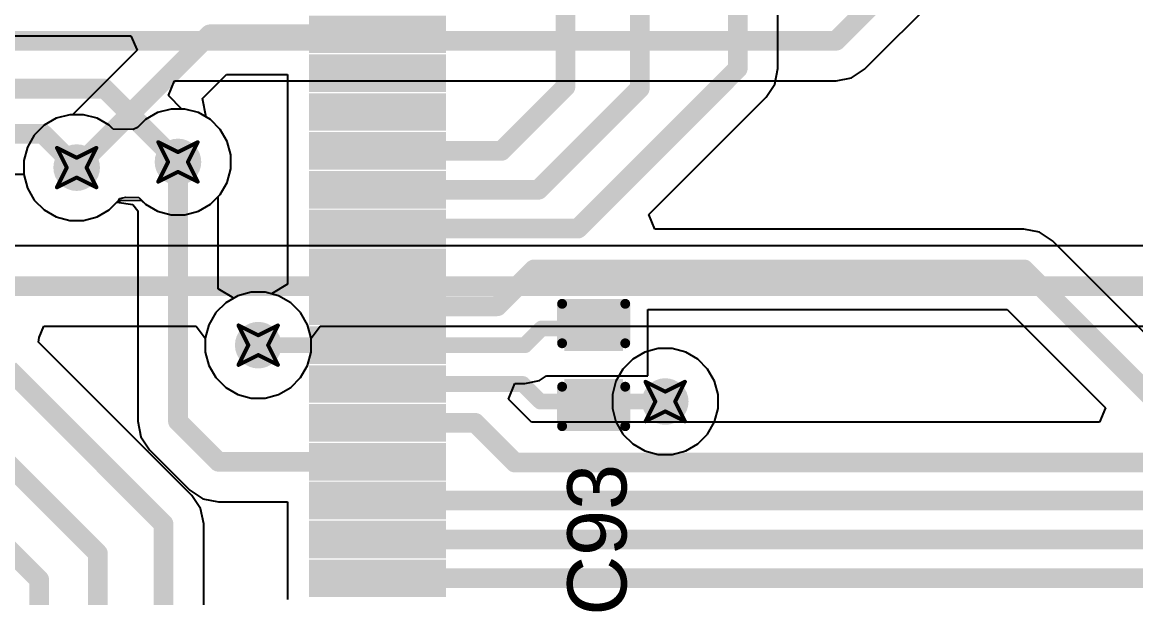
# Model space of a CAD drawing. Header units: inches. Extents: x -36 to 349, y -11 to 240.
# Drawn here: x 94.08 to 108.41, y 65.13 to 72.53 of the extents above; entities that cross this region are included whole.
import ezdxf

# ---------------------------------------------------------------- set-up
doc = ezdxf.new("R2010")
doc.units = ezdxf.units.IN
for name, color, linetype in [('Bottom Layer', 5, 'Continuous'), ('Drill Drawing', 1, 'Continuous'), ('Layer 1', 16, 'Continuous'), ('Layer 2', 76, 'Continuous'), ('Top Layer', 1, 'Continuous'), ('Top Overlay', 2, 'Continuous'), ('Top Paste', 8, 'Continuous'), ('Top Solder', 216, 'Continuous'), ('Via Holes', 16, 'Continuous')]:
    doc.layers.add(name, color=color, linetype=linetype)
doc.styles.add('Arial', font='', dxfattribs={"height": 0.2})
doc.styles.get('Arial').set_extended_font_data('Arial')

# ---------------------------------------------------------------- blocks, each defined once
blk = doc.blocks.new('LQFP_144_20_20__155')
at = {"layer": 'Top Layer'}
for points in [[(9.89998909, 0.89001092), (11.45998851, 0.89001092), (11.45998851, 0.61001148), (9.89998909, 0.61001148)], [(9.89998909, 0.38998652), (11.45998851, 0.38998652), (11.45998851, 0.10998708), (9.89998909, 0.10998708)], [(9.89998909, -0.10998708), (11.45998851, -0.10998708), (11.45998851, -0.38998652), (9.89998909, -0.38998652)], [(9.89998909, -0.61001148), (11.45998851, -0.61001148), (11.45998851, -0.89001092), (9.89998909, -0.89001092)], [(9.89998909, -1.10998508), (11.45998851, -1.10998508), (11.45998851, -1.38998452), (9.89998909, -1.38998452)], [(9.89998909, -1.61000948), (11.45998851, -1.61000948), (11.45998851, -1.89000892), (9.89998909, -1.89000892)], [(9.89998909, -2.10998308), (11.45998851, -2.10998308), (11.45998851, -2.38998252), (9.89998909, -2.38998252)], [(9.89998909, -2.61000748), (11.45998851, -2.61000748), (11.45998851, -2.89000692), (9.89998909, -2.89000692)], [(9.89998909, -3.10998108), (11.45998851, -3.10998108), (11.45998851, -3.389980519999999), (9.89998909, -3.389980519999999)], [(9.89998909, -3.61000548), (11.45998851, -3.61000548), (11.45998851, -3.89000492), (9.89998909, -3.89000492)], [(9.89998909, -4.10997908), (11.45998851, -4.10997908), (11.45998851, -4.38997852), (9.89998909, -4.38997852)], [(9.89998909, -4.61000348), (11.45998851, -4.61000348), (11.45998851, -4.89000292), (9.89998909, -4.89000292)], [(9.89998909, -5.10997708), (11.45998851, -5.10997708), (11.45998851, -5.389976519999999), (9.89998909, -5.389976519999999)], [(9.89998909, -5.61000148), (11.45998851, -5.61000148), (11.45998851, -5.890000919999999), (9.89998909, -5.890000919999999)], [(9.89998909, -6.10997508), (11.45998851, -6.10997508), (11.45998851, -6.38997452), (9.89998909, -6.38997452)]]:
    blk.add_hatch(color=1, dxfattribs=at).paths.add_polyline_path(points)
at = {"layer": 'Top Paste'}
for points in [[(9.89998909, 0.89001092), (11.45998851, 0.89001092), (11.45998851, 0.61001148), (9.89998909, 0.61001148)], [(9.89998909, 0.38998652), (11.45998851, 0.38998652), (11.45998851, 0.10998708), (9.89998909, 0.10998708)], [(9.89998909, -0.10998708), (11.45998851, -0.10998708), (11.45998851, -0.38998652), (9.89998909, -0.38998652)], [(9.89998909, -0.61001148), (11.45998851, -0.61001148), (11.45998851, -0.89001092), (9.89998909, -0.89001092)], [(9.89998909, -1.10998508), (11.45998851, -1.10998508), (11.45998851, -1.38998452), (9.89998909, -1.38998452)], [(9.89998909, -1.61000948), (11.45998851, -1.61000948), (11.45998851, -1.89000892), (9.89998909, -1.89000892)], [(9.89998909, -2.10998308), (11.45998851, -2.10998308), (11.45998851, -2.38998252), (9.89998909, -2.38998252)], [(9.89998909, -2.61000748), (11.45998851, -2.61000748), (11.45998851, -2.89000692), (9.89998909, -2.89000692)], [(9.89998909, -3.10998108), (11.45998851, -3.10998108), (11.45998851, -3.389980519999999), (9.89998909, -3.389980519999999)], [(9.89998909, -3.61000548), (11.45998851, -3.61000548), (11.45998851, -3.89000492), (9.89998909, -3.89000492)], [(9.89998909, -4.10997908), (11.45998851, -4.10997908), (11.45998851, -4.38997852), (9.89998909, -4.38997852)], [(9.89998909, -4.61000348), (11.45998851, -4.61000348), (11.45998851, -4.89000292), (9.89998909, -4.89000292)], [(9.89998909, -5.10997708), (11.45998851, -5.10997708), (11.45998851, -5.389976519999999), (9.89998909, -5.389976519999999)], [(9.89998909, -5.61000148), (11.45998851, -5.61000148), (11.45998851, -5.890000919999999), (9.89998909, -5.890000919999999)], [(9.89998909, -6.10997508), (11.45998851, -6.10997508), (11.45998851, -6.38997452), (9.89998909, -6.38997452)]]:
    blk.add_hatch(color=8, dxfattribs=at).paths.add_polyline_path(points)
at = {"layer": 'Top Solder'}
for points in [[(9.798389089999999, 0.99161092), (11.56158851, 0.99161092), (11.56158851, 0.50841148), (9.798389089999999, 0.50841148)], [(9.798389089999999, 0.49158652), (11.56158851, 0.49158652), (11.56158851, 0.00838708), (9.798389089999999, 0.00838708)], [(9.798389089999999, -0.00838708), (11.56158851, -0.00838708), (11.56158851, -0.49158652), (9.798389089999999, -0.49158652)], [(9.798389089999999, -0.50841148), (11.56158851, -0.50841148), (11.56158851, -0.99161092), (9.798389089999999, -0.99161092)], [(9.798389089999999, -1.00838508), (11.56158851, -1.00838508), (11.56158851, -1.49158452), (9.798389089999999, -1.49158452)], [(9.798389089999999, -1.50840948), (11.56158851, -1.50840948), (11.56158851, -1.99160892), (9.798389089999999, -1.99160892)], [(9.798389089999999, -2.00838308), (11.56158851, -2.00838308), (11.56158851, -2.49158252), (9.798389089999999, -2.49158252)], [(9.798389089999999, -2.50840748), (11.56158851, -2.50840748), (11.56158851, -2.99160692), (9.798389089999999, -2.99160692)], [(9.798389089999999, -3.00838108), (11.56158851, -3.00838108), (11.56158851, -3.49158052), (9.798389089999999, -3.49158052)], [(9.798389089999999, -3.50840548), (11.56158851, -3.50840548), (11.56158851, -3.99160492), (9.798389089999999, -3.99160492)], [(9.798389089999999, -4.00837908), (11.56158851, -4.00837908), (11.56158851, -4.49157852), (9.798389089999999, -4.49157852)], [(9.798389089999999, -4.508403479999999), (11.56158851, -4.508403479999999), (11.56158851, -4.991602919999999), (9.798389089999999, -4.991602919999999)], [(9.798389089999999, -5.00837708), (11.56158851, -5.00837708), (11.56158851, -5.49157652), (9.798389089999999, -5.49157652)], [(9.798389089999999, -5.50840148), (11.56158851, -5.50840148), (11.56158851, -5.99160092), (9.798389089999999, -5.99160092)], [(9.798389089999999, -6.00837508), (11.56158851, -6.00837508), (11.56158851, -6.49157452), (9.798389089999999, -6.49157452)]]:
    blk.add_hatch(color=216, dxfattribs=at).paths.add_polyline_path(points)
blk = doc.blocks.new('C___0402_434')
at = {"layer": 'Top Layer'}
for points in [[(-0.6985, -0.3175), (-0.6985, 0.3174999999999999), (-0.2413000000000001, 0.3175), (-0.2412999999999999, -0.3174999999999999)], [(0.2413000000000001, -0.3175), (0.2412999999999999, 0.3174999999999999), (0.6985, 0.3175), (0.6985, -0.3174999999999999)]]:
    blk.add_hatch(color=1, dxfattribs=at).paths.add_polyline_path(points)
at = {"layer": 'Top Paste'}
for points in [[(-0.6985, -0.3175), (-0.6985, 0.3174999999999999), (-0.2413000000000001, 0.3175), (-0.2412999999999999, -0.3174999999999999)], [(0.2413000000000001, -0.3175), (0.2412999999999999, 0.3174999999999999), (0.6985, 0.3175), (0.6985, -0.3174999999999999)]]:
    blk.add_hatch(color=8, dxfattribs=at).paths.add_polyline_path(points)
at = {"layer": 'Top Solder'}
for points in [[(-0.7584998799999999, -0.3774998800000001), (-0.7584998799999999, 0.3774998799999999), (-0.1813001200000001, 0.3774998800000001), (-0.1813001199999999, -0.3774998799999999)], [(0.1813001200000001, -0.3774998800000001), (0.1813001199999999, 0.3774998799999999), (0.7584998799999999, 0.3774998800000001), (0.7584998799999999, -0.3774998799999999)]]:
    blk.add_hatch(color=216, dxfattribs=at).paths.add_polyline_path(points)
at = {"layer": 'Top Overlay'}
for points in [[(-0.2794, 0.4064, 0.127, 0.127, 0), (-0.7874, 0.4064, 0.127, 0.127, 0)], [(-0.7874, -0.4064, 0.127, 0.127, 0), (-0.7874, 0.4064, 0.127, 0.127, 0)], [(0.7874, 0.4064, 0.127, 0.127, 0), (0.2794, 0.4064, 0.127, 0.127, 0)], [(0.7874, -0.4064, 0.127, 0.127, 0), (0.7874, 0.4064, 0.127, 0.127, 0)], [(-0.2794, -0.4064, 0.127, 0.127, 0), (-0.7874, -0.4064, 0.127, 0.127, 0)], [(0.7874, -0.4064, 0.127, 0.127, 0), (0.2794, -0.4064, 0.127, 0.127, 0)]]:
    blk.add_lwpolyline(points, format="xyseb", dxfattribs=at)
for points in [[(-0.8191499999999999, 0.4064, 0.0635, 0.0635, 1), (-0.7556499999999999, 0.4064, 0.0635, 0.0635, 1)], [(-0.8191499999999999, 0.4064, 0.0635, 0.0635, 1), (-0.7556499999999999, 0.4064, 0.0635, 0.0635, 1)], [(-0.31115, 0.4064, 0.0635, 0.0635, 1), (-0.24765, 0.4064, 0.0635, 0.0635, 1)], [(0.24765, 0.4064, 0.0635, 0.0635, 1), (0.31115, 0.4064, 0.0635, 0.0635, 1)], [(0.7556499999999999, 0.4064, 0.0635, 0.0635, 1), (0.8191499999999999, 0.4064, 0.0635, 0.0635, 1)], [(0.7556499999999999, 0.4064, 0.0635, 0.0635, 1), (0.8191499999999999, 0.4064, 0.0635, 0.0635, 1)], [(-0.8191499999999999, -0.4064, 0.0635, 0.0635, 1), (-0.7556499999999999, -0.4064, 0.0635, 0.0635, 1)], [(-0.8191499999999999, -0.4064, 0.0635, 0.0635, 1), (-0.7556499999999999, -0.4064, 0.0635, 0.0635, 1)], [(-0.31115, -0.4064, 0.0635, 0.0635, 1), (-0.24765, -0.4064, 0.0635, 0.0635, 1)], [(0.24765, -0.4064, 0.0635, 0.0635, 1), (0.31115, -0.4064, 0.0635, 0.0635, 1)], [(0.7556499999999999, -0.4064, 0.0635, 0.0635, 1), (0.8191499999999999, -0.4064, 0.0635, 0.0635, 1)], [(0.7556499999999999, -0.4064, 0.0635, 0.0635, 1), (0.8191499999999999, -0.4064, 0.0635, 0.0635, 1)]]:
    blk.add_lwpolyline(points, format="xyseb", close=True, dxfattribs=at)

msp = doc.modelspace()

# ---------------------------------------------------------------- hatches: boundary and pattern name
at = {"layer": 'Bottom Layer'}
h = msp.add_hatch(color=5, dxfattribs=at)
edge = h.paths.add_edge_path()
edge.add_arc((94.77639922, 70.66279999999999), 0.2999994, 0, 360)
h = msp.add_hatch(color=5, dxfattribs=at)
edge = h.paths.add_edge_path()
edge.add_arc((96.08042506, 70.73551512), 0.2999994, 0, 360)
h = msp.add_hatch(color=5, dxfattribs=at)
edge = h.paths.add_edge_path()
edge.add_arc((97.11319922, 68.3780192), 0.2999994, 0, 360)
h = msp.add_hatch(color=5, dxfattribs=at)
edge = h.paths.add_edge_path()
edge.add_arc((102.35257406, 67.65270695999999), 0.2999994, 0, 360)
at = {"layer": 'Layer 1'}
h = msp.add_hatch(color=16, dxfattribs=at)
edge = h.paths.add_edge_path()
edge.add_arc((94.77639922, 70.66279999999999), 0.2999994, 0, 360)
h = msp.add_hatch(color=16, dxfattribs=at)
edge = h.paths.add_edge_path()
edge.add_arc((96.08042506, 70.73551512), 0.2999994, 0, 360)
h = msp.add_hatch(color=16, dxfattribs=at)
edge = h.paths.add_edge_path()
edge.add_arc((97.11319922, 68.3780192), 0.2999994, 0, 360)
h = msp.add_hatch(color=16, dxfattribs=at)
edge = h.paths.add_edge_path()
edge.add_arc((102.35257406, 67.65270695999999), 0.2999994, 0, 360)
at = {"layer": 'Layer 2'}
h = msp.add_hatch(color=76, dxfattribs=at)
edge = h.paths.add_edge_path()
edge.add_arc((94.77639922, 70.66279999999999), 0.2999994, 0, 360)
h = msp.add_hatch(color=76, dxfattribs=at)
edge = h.paths.add_edge_path()
edge.add_arc((96.08042506, 70.73551512), 0.2999994, 0, 360)
h = msp.add_hatch(color=76, dxfattribs=at)
edge = h.paths.add_edge_path()
edge.add_arc((97.11319922, 68.3780192), 0.2999994, 0, 360)
h = msp.add_hatch(color=76, dxfattribs=at)
edge = h.paths.add_edge_path()
edge.add_arc((102.35257406, 67.65270695999999), 0.2999994, 0, 360)
at = {"layer": 'Top Layer'}
h = msp.add_hatch(color=1, dxfattribs=at)
edge = h.paths.add_edge_path()
edge.add_arc((94.77639922, 70.66279999999999), 0.2999994, 0, 360)
h = msp.add_hatch(color=1, dxfattribs=at)
edge = h.paths.add_edge_path()
edge.add_arc((96.08042506, 70.73551512), 0.2999994, 0, 360)
h = msp.add_hatch(color=1, dxfattribs=at)
edge = h.paths.add_edge_path()
edge.add_arc((97.11319922, 68.3780192), 0.2999994, 0, 360)
h = msp.add_hatch(color=1, dxfattribs=at)
edge = h.paths.add_edge_path()
edge.add_arc((102.35257406, 67.65270695999999), 0.2999994, 0, 360)
at = {"layer": 'Via Holes'}
h = msp.add_hatch(color=7, dxfattribs=at)
edge = h.paths.add_edge_path()
edge.add_arc((94.77639922, 70.66279999999999), 0.1499997, 0, 360)
h = msp.add_hatch(color=7, dxfattribs=at)
edge = h.paths.add_edge_path()
edge.add_arc((96.08042506, 70.73551512), 0.1499997, 0, 360)
h = msp.add_hatch(color=7, dxfattribs=at)
edge = h.paths.add_edge_path()
edge.add_arc((97.11319922, 68.3780192), 0.1499997, 0, 360)
h = msp.add_hatch(color=7, dxfattribs=at)
edge = h.paths.add_edge_path()
edge.add_arc((102.35257406, 67.65270695999999), 0.1499997, 0, 360)

# ---------------------------------------------------------------- linework, layer by layer
at = {"layer": 'Bottom Layer'}
for p, q in [((104.91856842, 71.9295488), (106.34604334, 73.35702372)), ((104.55232074, 71.77784476), (104.75053218, 71.81727063999999)), ((104.75053218, 71.81727063999999), (104.91856842, 71.9295488)), ((95.95813676, 71.59029878), (96.03582011999998, 71.77784476)), ((96.03582011999998, 71.77784476), (104.55232074, 71.77784476)), ((96.13192102, 71.41651451999999), (95.95813676, 71.59029878)), ((96.17007944, 71.41651451999999), (96.13192102, 71.41651451999999)), ((96.34328204, 71.37010618), (96.17007944, 71.41651451999999)), ((96.49857001999999, 71.2804518), (96.34328204, 71.37010618)), ((96.62536173999999, 71.15366008), (96.49857001999999, 71.2804518)), ((96.71501612, 70.9983721), (96.62536173999999, 71.15366008)), ((96.76142445999999, 70.8251695), (96.71501612, 70.9983721)), ((96.76142445999999, 70.64586073999999), (96.76142445999999, 70.8251695)), ((82.43042188, 70.57876156), (94.09539982, 70.57876156)), ((94.09539982, 70.57876156), (94.09539982, 70.57314561999999)), ((94.09539982, 70.57314561999999), (94.14180816, 70.39994302)), ((96.71501612, 70.47265814000001), (96.76142445999999, 70.64586073999999)), ((94.14180816, 70.39994302), (94.23146254, 70.24465504)), ((96.62536173999999, 70.31737016), (96.71501612, 70.47265814000001)), ((94.23146254, 70.24465504), (94.35825426, 70.11786332)), ((95.19454418, 70.11786332), (95.3213359, 70.24465504)), ((95.3213359, 70.24465504), (95.33220202, 70.2634739)), ((95.33220202, 70.2634739), (95.40941547999999, 70.28394376)), ((95.40941547999999, 70.28394376), (95.5749422, 70.27791634)), ((95.5749422, 70.27791634), (95.66228009999999, 70.19057844)), ((96.49857001999999, 70.19057844), (96.62536173999999, 70.31737016)), ((94.35825426, 70.11786332), (94.51354223999999, 70.02820894)), ((95.03925619999998, 70.02820894), (95.19454418, 70.11786332)), ((95.66228009999999, 70.19057844), (95.81756808, 70.10092406)), ((95.81756808, 70.10092406), (95.99077068, 70.05451572)), ((96.17007944, 70.05451572), (96.34328204, 70.10092406)), ((96.34328204, 70.10092406), (96.49857001999999, 70.19057844)), ((94.51354223999999, 70.02820894), (94.68674483999999, 69.9818006)), ((94.68674483999999, 69.9818006), (94.8660536, 69.9818006)), ((94.8660536, 69.9818006), (95.03925619999998, 70.02820894)), ((95.99077068, 70.05451572), (96.17007944, 70.05451572)), ((111.68248936, 69.65675172), (82.28810314, 69.65675172)), ((94.29268416, 68.47731288), (94.35541961999999, 68.62084827999999)), ((94.35541961999999, 68.62084827999999), (96.31466132, 68.62084827999999)), ((96.31466132, 68.62084827999999), (96.43219982, 68.46767104)), ((97.79419861999999, 68.46767104), (97.91173711999998, 68.62084827999999)), ((97.91173711999998, 68.62084827999999), (111.68248936, 68.62084827999999)), ((94.28686756, 68.41784894), (94.29268416, 68.47731288)), ((96.26023928, 66.44447467999998), (94.28686756, 68.41784894)), ((96.43219982, 68.46767104), (96.43219982, 68.28836482)), ((97.79419861999999, 68.28836482), (97.79419861999999, 68.46767104)), ((96.43219982, 68.28836482), (96.47860816, 68.11516222)), ((97.74779028, 68.11516222), (97.79419861999999, 68.28836482)), ((96.47860816, 68.11516222), (96.56826253999999, 67.95987423999999)), ((97.65813589999999, 67.95987423999999), (97.74779028, 68.11516222)), ((96.56826253999999, 67.95987423999999), (96.69505425999999, 67.83308251999999)), ((97.53134417999999, 67.83308251999999), (97.65813589999999, 67.95987423999999)), ((96.69505425999999, 67.83308251999999), (96.85034223999999, 67.74342814)), ((97.3760562, 67.74342814), (97.53134417999999, 67.83308251999999)), ((96.85034223999999, 67.74342814), (97.02354484, 67.69701979999999)), ((97.02354484, 67.69701979999999), (97.2028536, 67.69701979999999)), ((97.2028536, 67.69701979999999), (97.3760562, 67.74342814)), ((96.2602469, 66.4444696), (96.26023928, 66.44447467999998)), ((96.37252505999999, 66.27643336), (96.2602469, 66.4444696)), ((96.41195348, 66.07822191999999), (96.37252505999999, 66.27643336)), ((96.41195094, 66.07820922), (96.41195348, 66.07822191999999)), ((96.41195094, 59.93431751999999), (96.41195094, 66.07820922))]:
    msp.add_line(p, q, dxfattribs=at)
for points in [[(104.55232074, 72.29579647999999, 0.254, 0.254, 0), (106.07939922, 73.82287496, 0.254, 0.254, 0)], [(70.47324488, 72.29579647999999, 0.254, 0.254, 0), (104.55232074, 72.29579647999999, 0.254, 0.254, 0)], [(69.7727205, 71.6788, 0.254, 0.254, 0), (95.13714017999999, 71.6788, 0.254, 0.254, 0)], [(95.13714017999999, 71.6788, 0.254, 0.254, 0), (96.08042506, 70.73551512, 0.254, 0.254, 0)], [(69.53161354, 71.09671328, 0.254, 0.254, 0), (94.34248593999999, 71.09671328, 0.254, 0.254, 0)], [(94.34248593999999, 71.09671328, 0.254, 0.254, 0), (94.77639922, 70.66279999999999, 0.254, 0.254, 0)], [(81.61919922, 69.13879999999999, 0.254, 0.254, 0), (112.12761928, 69.13879999999999, 0.254, 0.254, 0)], [(93.90658129999998, 68.06563984, 0.254, 0.254, 0), (95.89399922, 66.07822191999999, 0.254, 0.254, 0)], [(93.39232274, 67.35443984, 0.254, 0.254, 0), (95.04982514, 65.69693744, 0.254, 0.254, 0)], [(93.02113729999999, 66.63314079999999, 0.254, 0.254, 0), (94.29379922, 65.36047888, 0.254, 0.254, 0)], [(95.89399922, 59.93431751999999, 0.254, 0.254, 0), (95.89399922, 66.07822191999999, 0.254, 0.254, 0)], [(95.04982514, 63.46958096, 0.254, 0.254, 0), (95.04982514, 65.69693744, 0.254, 0.254, 0)], [(94.29379922, 63.1226068, 0.254, 0.254, 0), (94.29379922, 65.36047888, 0.254, 0.254, 0)]]:
    msp.add_lwpolyline(points, format="xyseb", dxfattribs=at)
for points in [[(104.48882074, 72.29579647999999, 0.127, 0.127, 1), (104.61582074, 72.29579647999999, 0.127, 0.127, 1)], [(104.48882074, 72.29579647999999, 0.127, 0.127, 1), (104.61582074, 72.29579647999999, 0.127, 0.127, 1)], [(95.07364018, 71.6788, 0.127, 0.127, 1), (95.20064018, 71.6788, 0.127, 0.127, 1)], [(95.07364018, 71.6788, 0.127, 0.127, 1), (95.20064018, 71.6788, 0.127, 0.127, 1)], [(94.27898594, 71.09671328, 0.127, 0.127, 1), (94.40598594, 71.09671328, 0.127, 0.127, 1)], [(94.27898594, 71.09671328, 0.127, 0.127, 1), (94.40598594, 71.09671328, 0.127, 0.127, 1)], [(96.01692505999999, 70.73551512, 0.127, 0.127, 1), (96.14392505999999, 70.73551512, 0.127, 0.127, 1)], [(94.71289922, 70.66279999999999, 0.127, 0.127, 1), (94.83989921999999, 70.66279999999999, 0.127, 0.127, 1)], [(95.83049922, 66.07822191999999, 0.127, 0.127, 1), (95.95749921999999, 66.07822191999999, 0.127, 0.127, 1)], [(95.83049922, 66.07822191999999, 0.127, 0.127, 1), (95.95749921999999, 66.07822191999999, 0.127, 0.127, 1)], [(94.98632513999999, 65.69693744, 0.127, 0.127, 1), (95.11332514, 65.69693744, 0.127, 0.127, 1)], [(94.98632513999999, 65.69693744, 0.127, 0.127, 1), (95.11332514, 65.69693744, 0.127, 0.127, 1)], [(94.23029921999999, 65.36047888, 0.127, 0.127, 1), (94.35729921999999, 65.36047888, 0.127, 0.127, 1)], [(94.23029921999999, 65.36047888, 0.127, 0.127, 1), (94.35729921999999, 65.36047888, 0.127, 0.127, 1)]]:
    msp.add_lwpolyline(points, format="xyseb", close=True, dxfattribs=at)
at = {"layer": 'Drill Drawing'}
for points in [[(95.82642506, 70.98951512000001, 0.0508, 0.0508, 0), (96.08042506, 70.86251512, 0.0508, 0.0508, 0)], [(95.82642506, 70.98951512000001, 0.0508, 0.0508, 0), (95.95342506, 70.73551512, 0.0508, 0.0508, 0)], [(96.08042506, 70.86251512, 0.0508, 0.0508, 0), (96.33442506, 70.98951512000001, 0.0508, 0.0508, 0)], [(96.20742505999999, 70.73551512, 0.0508, 0.0508, 0), (96.33442506, 70.98951512000001, 0.0508, 0.0508, 0)], [(94.52239921999998, 70.9168, 0.0508, 0.0508, 0), (94.77639922, 70.7898, 0.0508, 0.0508, 0)], [(94.52239921999998, 70.9168, 0.0508, 0.0508, 0), (94.64939921999999, 70.66279999999999, 0.0508, 0.0508, 0)], [(94.77639922, 70.7898, 0.0508, 0.0508, 0), (95.03039921999999, 70.9168, 0.0508, 0.0508, 0)], [(94.90339922, 70.66279999999999, 0.0508, 0.0508, 0), (95.03039921999999, 70.9168, 0.0508, 0.0508, 0)], [(94.52239921999998, 70.40879999999999, 0.0508, 0.0508, 0), (94.64939921999999, 70.66279999999999, 0.0508, 0.0508, 0)], [(94.90339922, 70.66279999999999, 0.0508, 0.0508, 0), (95.03039921999999, 70.40879999999999, 0.0508, 0.0508, 0)], [(95.82642506, 70.48151512, 0.0508, 0.0508, 0), (95.95342506, 70.73551512, 0.0508, 0.0508, 0)], [(96.20742505999999, 70.73551512, 0.0508, 0.0508, 0), (96.33442506, 70.48151512, 0.0508, 0.0508, 0)], [(94.52239921999998, 70.40879999999999, 0.0508, 0.0508, 0), (94.77639922, 70.5358, 0.0508, 0.0508, 0)], [(94.77639922, 70.5358, 0.0508, 0.0508, 0), (95.03039921999999, 70.40879999999999, 0.0508, 0.0508, 0)], [(95.82642506, 70.48151512, 0.0508, 0.0508, 0), (96.08042506, 70.60851511999999, 0.0508, 0.0508, 0)], [(96.08042506, 70.60851511999999, 0.0508, 0.0508, 0), (96.33442506, 70.48151512, 0.0508, 0.0508, 0)], [(96.85919922, 68.6320192, 0.0508, 0.0508, 0), (97.11319922, 68.50501919999999, 0.0508, 0.0508, 0)], [(96.85919922, 68.6320192, 0.0508, 0.0508, 0), (96.98619922, 68.3780192, 0.0508, 0.0508, 0)], [(97.11319922, 68.50501919999999, 0.0508, 0.0508, 0), (97.36719921999999, 68.6320192, 0.0508, 0.0508, 0)], [(97.24019922, 68.3780192, 0.0508, 0.0508, 0), (97.36719921999999, 68.6320192, 0.0508, 0.0508, 0)], [(96.85919922, 68.12401919999999, 0.0508, 0.0508, 0), (96.98619922, 68.3780192, 0.0508, 0.0508, 0)], [(97.24019922, 68.3780192, 0.0508, 0.0508, 0), (97.36719921999999, 68.12401919999999, 0.0508, 0.0508, 0)], [(96.85919922, 68.12401919999999, 0.0508, 0.0508, 0), (97.11319922, 68.25101919999999, 0.0508, 0.0508, 0)], [(97.11319922, 68.25101919999999, 0.0508, 0.0508, 0), (97.36719921999999, 68.12401919999999, 0.0508, 0.0508, 0)], [(102.09857406, 67.90670696000001, 0.0508, 0.0508, 0), (102.35257406, 67.77970696, 0.0508, 0.0508, 0)], [(102.09857406, 67.90670696000001, 0.0508, 0.0508, 0), (102.22557406, 67.65270695999999, 0.0508, 0.0508, 0)], [(102.35257406, 67.77970696, 0.0508, 0.0508, 0), (102.60657406, 67.90670696000001, 0.0508, 0.0508, 0)], [(102.47957406, 67.65270695999999, 0.0508, 0.0508, 0), (102.60657406, 67.90670696000001, 0.0508, 0.0508, 0)], [(102.09857406, 67.39870696, 0.0508, 0.0508, 0), (102.22557406, 67.65270695999999, 0.0508, 0.0508, 0)], [(102.47957406, 67.65270695999999, 0.0508, 0.0508, 0), (102.60657406, 67.39870696, 0.0508, 0.0508, 0)], [(102.09857406, 67.39870696, 0.0508, 0.0508, 0), (102.35257406, 67.52570696, 0.0508, 0.0508, 0)], [(102.35257406, 67.52570696, 0.0508, 0.0508, 0), (102.60657406, 67.39870696, 0.0508, 0.0508, 0)]]:
    msp.add_lwpolyline(points, format="xyseb", dxfattribs=at)
for points in [[(95.81372506, 70.98951512000001, 0.0254, 0.0254, 1), (95.83912505999999, 70.98951512000001, 0.0254, 0.0254, 1)], [(95.81372506, 70.98951512000001, 0.0254, 0.0254, 1), (95.83912505999999, 70.98951512000001, 0.0254, 0.0254, 1)], [(96.32172505999999, 70.98951512000001, 0.0254, 0.0254, 1), (96.34712506, 70.98951512000001, 0.0254, 0.0254, 1)], [(96.32172505999999, 70.98951512000001, 0.0254, 0.0254, 1), (96.34712506, 70.98951512000001, 0.0254, 0.0254, 1)], [(94.50969922, 70.9168, 0.0254, 0.0254, 1), (94.53509921999999, 70.9168, 0.0254, 0.0254, 1)], [(94.50969922, 70.9168, 0.0254, 0.0254, 1), (94.53509921999999, 70.9168, 0.0254, 0.0254, 1)], [(94.76369921999999, 70.7898, 0.0254, 0.0254, 1), (94.78909922, 70.7898, 0.0254, 0.0254, 1)], [(94.76369921999999, 70.7898, 0.0254, 0.0254, 1), (94.78909922, 70.7898, 0.0254, 0.0254, 1)], [(95.01769922, 70.9168, 0.0254, 0.0254, 1), (95.04309921999999, 70.9168, 0.0254, 0.0254, 1)], [(95.01769922, 70.9168, 0.0254, 0.0254, 1), (95.04309921999999, 70.9168, 0.0254, 0.0254, 1)], [(96.06772506, 70.86251512, 0.0254, 0.0254, 1), (96.09312505999999, 70.86251512, 0.0254, 0.0254, 1)], [(96.06772506, 70.86251512, 0.0254, 0.0254, 1), (96.09312505999999, 70.86251512, 0.0254, 0.0254, 1)], [(94.63669922, 70.66279999999999, 0.0254, 0.0254, 1), (94.66209921999999, 70.66279999999999, 0.0254, 0.0254, 1)], [(94.63669922, 70.66279999999999, 0.0254, 0.0254, 1), (94.66209921999999, 70.66279999999999, 0.0254, 0.0254, 1)], [(94.89069922, 70.66279999999999, 0.0254, 0.0254, 1), (94.91609921999999, 70.66279999999999, 0.0254, 0.0254, 1)], [(94.89069922, 70.66279999999999, 0.0254, 0.0254, 1), (94.91609921999999, 70.66279999999999, 0.0254, 0.0254, 1)], [(95.94072505999999, 70.73551512, 0.0254, 0.0254, 1), (95.96612506, 70.73551512, 0.0254, 0.0254, 1)], [(95.94072505999999, 70.73551512, 0.0254, 0.0254, 1), (95.96612506, 70.73551512, 0.0254, 0.0254, 1)], [(96.19472506, 70.73551512, 0.0254, 0.0254, 1), (96.22012506, 70.73551512, 0.0254, 0.0254, 1)], [(96.19472506, 70.73551512, 0.0254, 0.0254, 1), (96.22012506, 70.73551512, 0.0254, 0.0254, 1)], [(94.76369921999999, 70.5358, 0.0254, 0.0254, 1), (94.78909922, 70.5358, 0.0254, 0.0254, 1)], [(94.76369921999999, 70.5358, 0.0254, 0.0254, 1), (94.78909922, 70.5358, 0.0254, 0.0254, 1)], [(96.06772506, 70.60851511999999, 0.0254, 0.0254, 1), (96.09312505999999, 70.60851511999999, 0.0254, 0.0254, 1)], [(96.06772506, 70.60851511999999, 0.0254, 0.0254, 1), (96.09312505999999, 70.60851511999999, 0.0254, 0.0254, 1)], [(94.50969922, 70.40879999999999, 0.0254, 0.0254, 1), (94.53509921999999, 70.40879999999999, 0.0254, 0.0254, 1)], [(94.50969922, 70.40879999999999, 0.0254, 0.0254, 1), (94.53509921999999, 70.40879999999999, 0.0254, 0.0254, 1)], [(95.01769922, 70.40879999999999, 0.0254, 0.0254, 1), (95.04309921999999, 70.40879999999999, 0.0254, 0.0254, 1)], [(95.01769922, 70.40879999999999, 0.0254, 0.0254, 1), (95.04309921999999, 70.40879999999999, 0.0254, 0.0254, 1)], [(95.81372506, 70.48151512, 0.0254, 0.0254, 1), (95.83912505999999, 70.48151512, 0.0254, 0.0254, 1)], [(95.81372506, 70.48151512, 0.0254, 0.0254, 1), (95.83912505999999, 70.48151512, 0.0254, 0.0254, 1)], [(96.32172505999999, 70.48151512, 0.0254, 0.0254, 1), (96.34712506, 70.48151512, 0.0254, 0.0254, 1)], [(96.32172505999999, 70.48151512, 0.0254, 0.0254, 1), (96.34712506, 70.48151512, 0.0254, 0.0254, 1)], [(96.84649922, 68.6320192, 0.0254, 0.0254, 1), (96.87189921999999, 68.6320192, 0.0254, 0.0254, 1)], [(96.84649922, 68.6320192, 0.0254, 0.0254, 1), (96.87189921999999, 68.6320192, 0.0254, 0.0254, 1)], [(97.35449922, 68.6320192, 0.0254, 0.0254, 1), (97.37989922, 68.6320192, 0.0254, 0.0254, 1)], [(97.35449922, 68.6320192, 0.0254, 0.0254, 1), (97.37989922, 68.6320192, 0.0254, 0.0254, 1)], [(97.10049921999999, 68.50501919999999, 0.0254, 0.0254, 1), (97.12589922, 68.50501919999999, 0.0254, 0.0254, 1)], [(97.10049921999999, 68.50501919999999, 0.0254, 0.0254, 1), (97.12589922, 68.50501919999999, 0.0254, 0.0254, 1)], [(96.97349922, 68.3780192, 0.0254, 0.0254, 1), (96.99889922, 68.3780192, 0.0254, 0.0254, 1)], [(96.97349922, 68.3780192, 0.0254, 0.0254, 1), (96.99889922, 68.3780192, 0.0254, 0.0254, 1)], [(97.22749921999998, 68.3780192, 0.0254, 0.0254, 1), (97.25289922, 68.3780192, 0.0254, 0.0254, 1)], [(97.22749921999998, 68.3780192, 0.0254, 0.0254, 1), (97.25289922, 68.3780192, 0.0254, 0.0254, 1)], [(97.10049921999999, 68.25101919999999, 0.0254, 0.0254, 1), (97.12589922, 68.25101919999999, 0.0254, 0.0254, 1)], [(97.10049921999999, 68.25101919999999, 0.0254, 0.0254, 1), (97.12589922, 68.25101919999999, 0.0254, 0.0254, 1)], [(96.84649922, 68.12401919999999, 0.0254, 0.0254, 1), (96.87189921999999, 68.12401919999999, 0.0254, 0.0254, 1)], [(96.84649922, 68.12401919999999, 0.0254, 0.0254, 1), (96.87189921999999, 68.12401919999999, 0.0254, 0.0254, 1)], [(97.35449922, 68.12401919999999, 0.0254, 0.0254, 1), (97.37989922, 68.12401919999999, 0.0254, 0.0254, 1)], [(97.35449922, 68.12401919999999, 0.0254, 0.0254, 1), (97.37989922, 68.12401919999999, 0.0254, 0.0254, 1)], [(102.08587406, 67.90670696000001, 0.0254, 0.0254, 1), (102.11127406, 67.90670696000001, 0.0254, 0.0254, 1)], [(102.08587406, 67.90670696000001, 0.0254, 0.0254, 1), (102.11127406, 67.90670696000001, 0.0254, 0.0254, 1)], [(102.33987406, 67.77970696, 0.0254, 0.0254, 1), (102.36527406, 67.77970696, 0.0254, 0.0254, 1)], [(102.33987406, 67.77970696, 0.0254, 0.0254, 1), (102.36527406, 67.77970696, 0.0254, 0.0254, 1)], [(102.59387406, 67.90670696000001, 0.0254, 0.0254, 1), (102.61927406, 67.90670696000001, 0.0254, 0.0254, 1)], [(102.59387406, 67.90670696000001, 0.0254, 0.0254, 1), (102.61927406, 67.90670696000001, 0.0254, 0.0254, 1)], [(102.21287406, 67.65270695999999, 0.0254, 0.0254, 1), (102.23827406, 67.65270695999999, 0.0254, 0.0254, 1)], [(102.21287406, 67.65270695999999, 0.0254, 0.0254, 1), (102.23827406, 67.65270695999999, 0.0254, 0.0254, 1)], [(102.46687406, 67.65270695999999, 0.0254, 0.0254, 1), (102.49227406, 67.65270695999999, 0.0254, 0.0254, 1)], [(102.46687406, 67.65270695999999, 0.0254, 0.0254, 1), (102.49227406, 67.65270695999999, 0.0254, 0.0254, 1)], [(102.33987406, 67.52570696, 0.0254, 0.0254, 1), (102.36527406, 67.52570696, 0.0254, 0.0254, 1)], [(102.33987406, 67.52570696, 0.0254, 0.0254, 1), (102.36527406, 67.52570696, 0.0254, 0.0254, 1)], [(102.08587406, 67.39870696, 0.0254, 0.0254, 1), (102.11127406, 67.39870696, 0.0254, 0.0254, 1)], [(102.08587406, 67.39870696, 0.0254, 0.0254, 1), (102.11127406, 67.39870696, 0.0254, 0.0254, 1)], [(102.59387406, 67.39870696, 0.0254, 0.0254, 1), (102.61927406, 67.39870696, 0.0254, 0.0254, 1)], [(102.59387406, 67.39870696, 0.0254, 0.0254, 1), (102.61927406, 67.39870696, 0.0254, 0.0254, 1)]]:
    msp.add_lwpolyline(points, format="xyseb", close=True, dxfattribs=at)
at = {"layer": 'Layer 1'}
for p, q in [((95.99077068, 71.41651451999999), (95.81756808, 71.37010618)), ((96.17007944, 71.41651451999999), (95.99077068, 71.41651451999999)), ((96.34328204, 71.37010618), (96.17007944, 71.41651451999999)), ((94.51354223999999, 71.29739106), (94.35825426, 71.20773668)), ((94.68674483999999, 71.3437994), (94.51354223999999, 71.29739106)), ((94.8660536, 71.3437994), (94.68674483999999, 71.3437994)), ((95.03925619999998, 71.29739106), (94.8660536, 71.3437994)), ((95.19454418, 71.20773668), (95.03925619999998, 71.29739106)), ((95.66228009999999, 71.2804518), (95.55904688, 71.17721857999999)), ((95.81756808, 71.37010618), (95.66228009999999, 71.2804518)), ((96.49857001999999, 71.2804518), (96.34328204, 71.37010618)), ((96.62536173999999, 71.15366008), (96.49857001999999, 71.2804518)), ((94.35825426, 71.20773668), (94.23146254, 71.08094496)), ((95.24454662, 71.15773424), (95.19454418, 71.20773668)), ((95.50203658, 71.15412998), (95.24454662, 71.15773424)), ((95.55904688, 71.17721857999999), (95.50203658, 71.15412998)), ((96.71501612, 70.9983721), (96.62536173999999, 71.15366008)), ((94.23146254, 71.08094496), (94.14180816, 70.92565697999999)), ((96.76142445999999, 70.8251695), (96.71501612, 70.9983721)), ((94.14180816, 70.92565697999999), (94.09539982, 70.75245438)), ((96.76142445999999, 70.64586073999999), (96.76142445999999, 70.8251695)), ((94.09539982, 70.75245438), (94.09539982, 70.57314561999999)), ((94.09539982, 70.57314561999999), (94.14180816, 70.39994302)), ((96.71501612, 70.47265814000001), (96.76142445999999, 70.64586073999999)), ((94.14180816, 70.39994302), (94.23146254, 70.24465504)), ((96.62536173999999, 70.31737016), (96.71501612, 70.47265814000001)), ((94.23146254, 70.24465504), (94.35825426, 70.11786332)), ((95.2977774, 70.22109654), (95.35478769999999, 70.24418514)), ((95.35478769999999, 70.24418514), (95.61227765999999, 70.24058088)), ((95.61227765999999, 70.24058088), (95.66228009999999, 70.19057844)), ((96.49857001999999, 70.19057844), (96.62536173999999, 70.31737016)), ((94.35825426, 70.11786332), (94.51354223999999, 70.02820894)), ((95.03925619999998, 70.02820894), (95.19454418, 70.11786332)), ((95.19454418, 70.11786332), (95.2977774, 70.22109654)), ((95.66228009999999, 70.19057844), (95.81756808, 70.10092406)), ((95.81756808, 70.10092406), (95.99077068, 70.05451572)), ((96.17007944, 70.05451572), (96.34328204, 70.10092406)), ((96.34328204, 70.10092406), (96.49857001999999, 70.19057844)), ((94.51354223999999, 70.02820894), (94.68674483999999, 69.9818006)), ((94.68674483999999, 69.9818006), (94.8660536, 69.9818006)), ((94.8660536, 69.9818006), (95.03925619999998, 70.02820894)), ((95.99077068, 70.05451572), (96.17007944, 70.05451572)), ((96.85034223999999, 69.01261025999999), (96.69505425999999, 68.92295588)), ((97.02354484, 69.0590186), (96.85034223999999, 69.01261025999999)), ((97.2028536, 69.0590186), (97.02354484, 69.0590186)), ((97.3760562, 69.01261025999999), (97.2028536, 69.0590186)), ((97.53134417999999, 68.92295588), (97.3760562, 69.01261025999999)), ((96.56826253999999, 68.79616416), (96.47860816, 68.64087617999999)), ((96.69505425999999, 68.92295588), (96.56826253999999, 68.79616416)), ((97.65813589999999, 68.79616416), (97.53134417999999, 68.92295588)), ((97.74779028, 68.64087617999999), (97.65813589999999, 68.79616416)), ((96.47860816, 68.64087617999999), (96.43219982, 68.46767358)), ((97.79419861999999, 68.46767358), (97.74779028, 68.64087617999999)), ((96.43219982, 68.46767358), (96.43219982, 68.28836482)), ((97.79419861999999, 68.28836482), (97.79419861999999, 68.46767358)), ((96.43219982, 68.28836482), (96.47860816, 68.11516222)), ((97.74779028, 68.11516222), (97.79419861999999, 68.28836482)), ((96.47860816, 68.11516222), (96.56826253999999, 67.95987423999999)), ((97.65813589999999, 67.95987423999999), (97.74779028, 68.11516222)), ((96.56826253999999, 67.95987423999999), (96.69505425999999, 67.83308251999999)), ((97.53134417999999, 67.83308251999999), (97.65813589999999, 67.95987423999999)), ((96.69505425999999, 67.83308251999999), (96.85034223999999, 67.74342814)), ((97.3760562, 67.74342814), (97.53134417999999, 67.83308251999999)), ((96.85034223999999, 67.74342814), (97.02354484, 67.69701979999999)), ((97.02354484, 67.69701979999999), (97.2028536, 67.69701979999999)), ((97.2028536, 67.69701979999999), (97.3760562, 67.74342814))]:
    msp.add_line(p, q, dxfattribs=at)
at = {"layer": 'Layer 2'}
for p, q in [((95.99077068, 71.41651451999999), (95.81756808, 71.37010618)), ((96.17007944, 71.41651451999999), (95.99077068, 71.41651451999999)), ((96.34328204, 71.37010618), (96.17007944, 71.41651451999999)), ((94.51354223999999, 71.29739106), (94.35825426, 71.20773668)), ((94.68674483999999, 71.3437994), (94.51354223999999, 71.29739106)), ((94.8660536, 71.3437994), (94.68674483999999, 71.3437994)), ((95.03925619999998, 71.29739106), (94.8660536, 71.3437994)), ((95.19454418, 71.20773668), (95.03925619999998, 71.29739106)), ((95.66228009999999, 71.2804518), (95.55904688, 71.17721857999999)), ((95.81756808, 71.37010618), (95.66228009999999, 71.2804518)), ((96.49857001999999, 71.2804518), (96.34328204, 71.37010618)), ((96.62536173999999, 71.15366008), (96.49857001999999, 71.2804518)), ((94.35825426, 71.20773668), (94.23146254, 71.08094496)), ((95.24454662, 71.15773424), (95.19454418, 71.20773668)), ((95.50203658, 71.15412998), (95.24454662, 71.15773424)), ((95.55904688, 71.17721857999999), (95.50203658, 71.15412998)), ((96.71501612, 70.9983721), (96.62536173999999, 71.15366008)), ((94.23146254, 71.08094496), (94.14180816, 70.92565697999999)), ((96.76142445999999, 70.8251695), (96.71501612, 70.9983721)), ((94.14180816, 70.92565697999999), (94.09539982, 70.75245438)), ((96.76142445999999, 70.64586073999999), (96.76142445999999, 70.8251695)), ((94.09539982, 70.75245438), (94.09539982, 70.57314561999999)), ((94.09539982, 70.57314561999999), (94.14180816, 70.39994302)), ((96.71501612, 70.47265814000001), (96.76142445999999, 70.64586073999999)), ((94.14180816, 70.39994302), (94.23146254, 70.24465504)), ((96.62536173999999, 70.31737016), (96.71501612, 70.47265814000001)), ((94.23146254, 70.24465504), (94.35825426, 70.11786332)), ((95.2977774, 70.22109654), (95.35478769999999, 70.24418514)), ((95.35478769999999, 70.24418514), (95.61227765999999, 70.24058088)), ((95.61227765999999, 70.24058088), (95.66228009999999, 70.19057844)), ((96.49857001999999, 70.19057844), (96.62536173999999, 70.31737016)), ((94.35825426, 70.11786332), (94.51354223999999, 70.02820894)), ((95.03925619999998, 70.02820894), (95.19454418, 70.11786332)), ((95.19454418, 70.11786332), (95.2977774, 70.22109654)), ((95.66228009999999, 70.19057844), (95.81756808, 70.10092406)), ((95.81756808, 70.10092406), (95.99077068, 70.05451572)), ((96.17007944, 70.05451572), (96.34328204, 70.10092406)), ((96.34328204, 70.10092406), (96.49857001999999, 70.19057844)), ((94.51354223999999, 70.02820894), (94.68674483999999, 69.9818006)), ((94.68674483999999, 69.9818006), (94.8660536, 69.9818006)), ((94.8660536, 69.9818006), (95.03925619999998, 70.02820894)), ((95.99077068, 70.05451572), (96.17007944, 70.05451572)), ((102.08971708, 68.28729802), (101.9344291, 68.19764364)), ((102.26291968, 68.33370636), (102.08971708, 68.28729802)), ((102.44222844, 68.33370636), (102.26291968, 68.33370636)), ((102.61543104, 68.28729802), (102.44222844, 68.33370636)), ((102.77071902, 68.19764364), (102.61543104, 68.28729802)), ((101.9344291, 68.19764364), (101.80763738, 68.07085192)), ((102.89751074, 68.07085192), (102.77071902, 68.19764364)), ((101.80763738, 68.07085192), (101.717983, 67.91556394)), ((102.98716512, 67.91556394), (102.89751074, 68.07085192)), ((101.717983, 67.91556394), (101.67157466, 67.74236134)), ((103.03357346, 67.74236134), (102.98716512, 67.91556394)), ((101.67157466, 67.74236134), (101.67157466, 67.56305257999999)), ((103.03357346, 67.56305257999999), (103.03357346, 67.74236134)), ((101.67157466, 67.56305257999999), (101.717983, 67.38984998000001)), ((102.98716512, 67.38984998000001), (103.03357346, 67.56305257999999)), ((101.717983, 67.38984998000001), (101.80763738, 67.234562)), ((102.89751074, 67.234562), (102.98716512, 67.38984998000001)), ((101.80763738, 67.234562), (101.9344291, 67.10777028)), ((102.77071902, 67.10777028), (102.89751074, 67.234562)), ((101.9344291, 67.10777028), (102.08971708, 67.0181159)), ((102.61543104, 67.0181159), (102.77071902, 67.10777028)), ((102.08971708, 67.0181159), (102.26291968, 66.97170756)), ((102.26291968, 66.97170756), (102.44222844, 66.97170756)), ((102.44222844, 66.97170756), (102.61543104, 67.0181159))]:
    msp.add_line(p, q, dxfattribs=at)
at = {"layer": 'Top Layer'}
for p, q in [((103.80335094, 71.93612232), (103.80335094, 73.67207008)), ((88.49392766, 72.36003308), (95.4756409, 72.36003308)), ((95.4756409, 72.36003308), (95.55340299999999, 72.17229913999999)), ((95.55340299999999, 72.17229913999999), (94.72490325999999, 71.3437994)), ((96.3983086, 71.55221402), (96.70615405999999, 71.86005948)), ((96.70615405999999, 71.86005948), (97.48818958, 71.86005948)), ((97.48818958, 71.86005948), (97.48818958, 71.35698708)), ((103.76392506, 71.73790834), (103.80335094, 71.93612232)), ((103.6516469, 71.56987464), (103.76392506, 71.73790834)), ((96.44490236, 71.31143726), (96.3983086, 71.55221402)), ((102.14072536, 70.0589531), (103.6516469, 71.56987464)), ((94.51354223999999, 71.29739106), (94.35825426, 71.20773668)), ((94.68674483999999, 71.3437994), (94.51354223999999, 71.29739106)), ((94.72490325999999, 71.3437994), (94.68674483999999, 71.3437994)), ((96.49857001999999, 71.2804518), (96.44490236, 71.31143726)), ((96.62536173999999, 71.15366008), (96.49857001999999, 71.2804518)), ((97.48818958, 71.35698708), (97.48818958, 70.35698907999999)), ((94.35825426, 71.20773668), (94.23146254, 71.08094496)), ((96.71501612, 70.9983721), (96.62536173999999, 71.15366008)), ((94.23146254, 71.08094496), (94.14180816, 70.92565697999999)), ((96.76142445999999, 70.8251695), (96.71501612, 70.9983721)), ((94.14180816, 70.92565697999999), (94.09539982, 70.75245438)), ((96.76142445999999, 70.64586073999999), (96.76142445999999, 70.8251695)), ((94.09539982, 70.75245438), (94.09539982, 70.57314561999999)), ((94.09539982, 70.57314561999999), (94.14180816, 70.39994302)), ((96.71501612, 70.47265814000001), (96.76142445999999, 70.64586073999999)), ((94.14180816, 70.39994302), (94.23146254, 70.24465504)), ((96.62536173999999, 70.31737016), (96.71501612, 70.47265814000001)), ((94.23146254, 70.24465504), (94.35825426, 70.11786332)), ((96.59837678, 70.2903852), (96.62536173999999, 70.31737016)), ((96.59837678, 69.10177442), (96.59837678, 70.2903852)), ((97.48818958, 70.35698907999999), (97.48818958, 69.16319924)), ((94.35825426, 70.11786332), (94.51354223999999, 70.02820894)), ((95.03925619999998, 70.02820894), (95.19454418, 70.11786332)), ((95.19454418, 70.11786332), (95.29341622, 70.21673536)), ((95.29341622, 70.21673536), (95.5010028, 70.18783778)), ((95.5010028, 70.18783778), (95.56247334, 70.10851358)), ((95.56247334, 70.10851358), (95.56247334, 67.3979856)), ((94.51354223999999, 70.02820894), (94.68674483999999, 69.9818006)), ((94.68674483999999, 69.9818006), (94.8660536, 69.9818006)), ((94.8660536, 69.9818006), (95.03925619999998, 70.02820894)), ((102.21848746, 69.87121916), (102.14072536, 70.0589531)), ((106.97030168, 69.87121916), (102.21848746, 69.87121916)), ((107.16851312, 69.83179327999999), (106.97030168, 69.87121916)), ((107.33654936, 69.71951512), (107.16851312, 69.83179327999999)), ((109.15191276, 67.90415172), (107.33654936, 69.71951512)), ((96.80157931999999, 68.9844569), (96.59837678, 69.10177442)), ((97.48818958, 69.16319924), (97.28498703999999, 69.03701204)), ((96.85034223999999, 69.01261025999999), (96.80157931999999, 68.9844569)), ((97.02354484, 69.0590186), (96.85034223999999, 69.01261025999999)), ((97.2028536, 69.0590186), (97.02354484, 69.0590186)), ((97.28498703999999, 69.03701204), (97.2028536, 69.0590186)), ((102.12969922, 67.9831), (102.12969922, 68.83531572)), ((102.12969922, 68.83531572), (106.75575804, 68.83531572)), ((106.75575804, 68.83531572), (108.01817106, 67.57290269999999)), ((100.73523414, 67.92342015999999), (100.8245507, 67.9831)), ((100.8245507, 67.9831), (102.12969922, 67.9831)), ((100.33409702, 67.68276532), (100.41826754, 67.88596532)), ((100.41826754, 67.88596532), (100.54693378, 67.88596532)), ((100.54693378, 67.88596532), (100.73523414, 67.92342015999999)), ((100.63169358, 67.38516876), (100.33409702, 67.68276532)), ((108.01817106, 67.57290269999999), (107.94040896, 67.38516876)), ((95.56247334, 67.3979856), (95.60189921999999, 67.19977416)), ((107.94040896, 67.38516876), (100.63169358, 67.38516876)), ((95.60189921999999, 67.19977416), (95.71417738, 67.03173792)), ((95.71417738, 67.03173792), (96.23416617999999, 66.51174911999999)), ((96.23416617999999, 66.51174911999999), (96.40220242, 66.39947096)), ((96.40220242, 66.39947096), (96.60041386, 66.36004508)), ((96.60041386, 66.36004508), (97.48818958, 66.36004508)), ((97.48818958, 66.36004508), (97.48818958, 65.1037941))]:
    msp.add_line(p, q, dxfattribs=at)
for points in [[(102.02461434, 71.68199024, 0.254, 0.254, 0), (102.02461434, 74.31275968, 0.254, 0.254, 0)], [(103.28539922, 71.93612232, 0.254, 0.254, 0), (103.28539922, 74.1172, 0.254, 0.254, 0)], [(101.06769982, 71.7015838, 0.254, 0.254, 0), (101.06769982, 74.01798251999999, 0.254, 0.254, 0)], [(94.77639922, 70.66279999999999, 0.254, 0.254, 0), (96.49161041999999, 72.37801119999999, 0.254, 0.254, 0)], [(96.49161041999999, 72.37801119999999, 0.254, 0.254, 0), (98.64918802, 72.37801119999999, 0.254, 0.254, 0)], [(101.2272677, 69.87799079999999, 0.254, 0.254, 0), (103.28539922, 71.93612232, 0.254, 0.254, 0)], [(100.24410482, 70.8779888, 0.254, 0.254, 0), (101.06769982, 71.7015838, 0.254, 0.254, 0)], [(100.7206393, 70.3780152, 0.254, 0.254, 0), (102.02461434, 71.68199024, 0.254, 0.254, 0)], [(98.64918802, 70.8779888, 0.254, 0.254, 0), (100.24410482, 70.8779888, 0.254, 0.254, 0)], [(96.08042506, 67.3979856, 0.254, 0.254, 0), (96.08042506, 70.73551512, 0.254, 0.254, 0)], [(98.64918802, 70.3780152, 0.254, 0.254, 0), (100.7206393, 70.3780152, 0.254, 0.254, 0)], [(98.64918802, 69.87799079999999, 0.254, 0.254, 0), (101.2272677, 69.87799079999999, 0.254, 0.254, 0)], [(100.19025682, 68.8779928, 0.254, 0.254, 0), (100.66553146, 69.35326744, 0.254, 0.254, 0)], [(100.66553146, 69.35326744, 0.254, 0.254, 0), (106.97030168, 69.35326744, 0.254, 0.254, 0)], [(106.97030168, 69.35326744, 0.254, 0.254, 0), (108.93736912, 67.3862, 0.254, 0.254, 0)], [(98.64918802, 68.8779928, 0.254, 0.254, 0), (100.19025682, 68.8779928, 0.254, 0.254, 0)], [(100.54693378, 68.3780192, 0.2032, 0.2032, 0), (100.76161458, 68.5927, 0.2032, 0.2032, 0)], [(100.76161458, 68.5927, 0.2032, 0.2032, 0), (101.43119922, 68.5927, 0.2032, 0.2032, 0)], [(97.11319922, 68.3780192, 0.2032, 0.2032, 0), (98.64918802, 68.3780192, 0.2032, 0.2032, 0)], [(98.64918802, 68.3780192, 0.2032, 0.2032, 0), (100.54693378, 68.3780192, 0.2032, 0.2032, 0)], [(98.64918802, 67.8779948, 0.2032, 0.2032, 0), (100.51961354, 67.8779948, 0.2032, 0.2032, 0)], [(100.51961354, 67.8779948, 0.2032, 0.2032, 0), (100.74470834, 67.6529, 0.2032, 0.2032, 0)], [(100.74470834, 67.6529, 0.2032, 0.2032, 0), (101.43119922, 67.6529, 0.2032, 0.2032, 0)], [(101.43119922, 67.6529, 0.2032, 0.2032, 0), (102.35238102, 67.6529, 0.2032, 0.2032, 0)], [(102.35238102, 67.6529, 0.2032, 0.2032, 0), (102.35257406, 67.65270695999999, 0.2032, 0.2032, 0)], [(96.08042506, 67.3979856, 0.254, 0.254, 0), (96.60041386, 66.8779968, 0.254, 0.254, 0)], [(98.64918802, 67.37802119999999, 0.254, 0.254, 0), (99.90634578, 67.37802119999999, 0.254, 0.254, 0)], [(99.90634578, 67.37802119999999, 0.254, 0.254, 0), (100.41714994, 66.86721703999999, 0.254, 0.254, 0)], [(96.60041386, 66.8779968, 0.254, 0.254, 0), (98.64918802, 66.8779968, 0.254, 0.254, 0)], [(100.41714994, 66.86721703999999, 0.254, 0.254, 0), (121.97805424, 66.86721703999999, 0.254, 0.254, 0)], [(98.64918802, 66.3780232, 0.254, 0.254, 0), (122.58891154, 66.3780232, 0.254, 0.254, 0)], [(98.64918802, 65.87799879999999, 0.254, 0.254, 0), (122.82548714, 65.87799879999999, 0.254, 0.254, 0)], [(98.64918802, 65.3780252, 0.254, 0.254, 0), (123.05429034, 65.3780252, 0.254, 0.254, 0)]]:
    msp.add_lwpolyline(points, format="xyseb", dxfattribs=at)
for points in [[(96.42811042, 72.37801119999999, 0.127, 0.127, 1), (96.55511042, 72.37801119999999, 0.127, 0.127, 1)], [(96.42811042, 72.37801119999999, 0.127, 0.127, 1), (96.55511042, 72.37801119999999, 0.127, 0.127, 1)], [(98.58568801999999, 72.37801119999999, 0.127, 0.127, 1), (98.71268801999999, 72.37801119999999, 0.127, 0.127, 1)], [(103.22189922, 71.93612232, 0.127, 0.127, 1), (103.34889922, 71.93612232, 0.127, 0.127, 1)], [(103.22189922, 71.93612232, 0.127, 0.127, 1), (103.34889922, 71.93612232, 0.127, 0.127, 1)], [(101.00419982, 71.7015838, 0.127, 0.127, 1), (101.13119982, 71.7015838, 0.127, 0.127, 1)], [(101.00419982, 71.7015838, 0.127, 0.127, 1), (101.13119982, 71.7015838, 0.127, 0.127, 1)], [(101.96111434, 71.68199024, 0.127, 0.127, 1), (102.08811434, 71.68199024, 0.127, 0.127, 1)], [(101.96111434, 71.68199024, 0.127, 0.127, 1), (102.08811434, 71.68199024, 0.127, 0.127, 1)], [(98.58568801999999, 70.8779888, 0.127, 0.127, 1), (98.71268801999999, 70.8779888, 0.127, 0.127, 1)], [(100.18060482, 70.8779888, 0.127, 0.127, 1), (100.30760482, 70.8779888, 0.127, 0.127, 1)], [(100.18060482, 70.8779888, 0.127, 0.127, 1), (100.30760482, 70.8779888, 0.127, 0.127, 1)], [(96.01692505999999, 70.73551512, 0.127, 0.127, 1), (96.14392505999999, 70.73551512, 0.127, 0.127, 1)], [(94.71289922, 70.66279999999999, 0.127, 0.127, 1), (94.83989921999999, 70.66279999999999, 0.127, 0.127, 1)], [(98.58568801999999, 70.3780152, 0.127, 0.127, 1), (98.71268801999999, 70.3780152, 0.127, 0.127, 1)], [(100.6571393, 70.3780152, 0.127, 0.127, 1), (100.7841393, 70.3780152, 0.127, 0.127, 1)], [(100.6571393, 70.3780152, 0.127, 0.127, 1), (100.7841393, 70.3780152, 0.127, 0.127, 1)], [(98.58568801999999, 69.87799079999999, 0.127, 0.127, 1), (98.71268801999999, 69.87799079999999, 0.127, 0.127, 1)], [(101.1637677, 69.87799079999999, 0.127, 0.127, 1), (101.2907677, 69.87799079999999, 0.127, 0.127, 1)], [(101.1637677, 69.87799079999999, 0.127, 0.127, 1), (101.2907677, 69.87799079999999, 0.127, 0.127, 1)], [(100.60203146, 69.35326744, 0.127, 0.127, 1), (100.72903146, 69.35326744, 0.127, 0.127, 1)], [(100.60203146, 69.35326744, 0.127, 0.127, 1), (100.72903146, 69.35326744, 0.127, 0.127, 1)], [(106.90680168, 69.35326744, 0.127, 0.127, 1), (107.03380168, 69.35326744, 0.127, 0.127, 1)], [(106.90680168, 69.35326744, 0.127, 0.127, 1), (107.03380168, 69.35326744, 0.127, 0.127, 1)], [(98.58568801999999, 68.8779928, 0.127, 0.127, 1), (98.71268801999999, 68.8779928, 0.127, 0.127, 1)], [(100.12675682, 68.8779928, 0.127, 0.127, 1), (100.25375682, 68.8779928, 0.127, 0.127, 1)], [(100.12675682, 68.8779928, 0.127, 0.127, 1), (100.25375682, 68.8779928, 0.127, 0.127, 1)], [(100.71081458, 68.5927, 0.1016, 0.1016, 1), (100.81241458, 68.5927, 0.1016, 0.1016, 1)], [(100.71081458, 68.5927, 0.1016, 0.1016, 1), (100.81241458, 68.5927, 0.1016, 0.1016, 1)], [(101.38039922, 68.5927, 0.1016, 0.1016, 1), (101.48199922, 68.5927, 0.1016, 0.1016, 1)], [(97.06239921999999, 68.3780192, 0.1016, 0.1016, 1), (97.16399922, 68.3780192, 0.1016, 0.1016, 1)], [(98.59838802, 68.3780192, 0.1016, 0.1016, 1), (98.69998801999999, 68.3780192, 0.1016, 0.1016, 1)], [(98.59838802, 68.3780192, 0.1016, 0.1016, 1), (98.69998801999999, 68.3780192, 0.1016, 0.1016, 1)], [(100.49613378, 68.3780192, 0.1016, 0.1016, 1), (100.59773378, 68.3780192, 0.1016, 0.1016, 1)], [(100.49613378, 68.3780192, 0.1016, 0.1016, 1), (100.59773378, 68.3780192, 0.1016, 0.1016, 1)], [(98.59838802, 67.8779948, 0.1016, 0.1016, 1), (98.69998801999999, 67.8779948, 0.1016, 0.1016, 1)], [(100.46881354, 67.8779948, 0.1016, 0.1016, 1), (100.57041354, 67.8779948, 0.1016, 0.1016, 1)], [(100.46881354, 67.8779948, 0.1016, 0.1016, 1), (100.57041354, 67.8779948, 0.1016, 0.1016, 1)], [(100.69390834, 67.6529, 0.1016, 0.1016, 1), (100.79550834, 67.6529, 0.1016, 0.1016, 1)], [(100.69390834, 67.6529, 0.1016, 0.1016, 1), (100.79550834, 67.6529, 0.1016, 0.1016, 1)], [(101.38039922, 67.6529, 0.1016, 0.1016, 1), (101.48199922, 67.6529, 0.1016, 0.1016, 1)], [(101.38039922, 67.6529, 0.1016, 0.1016, 1), (101.48199922, 67.6529, 0.1016, 0.1016, 1)], [(102.30158102, 67.6529, 0.1016, 0.1016, 1), (102.40318102, 67.6529, 0.1016, 0.1016, 1)], [(102.30158102, 67.6529, 0.1016, 0.1016, 1), (102.40318102, 67.6529, 0.1016, 0.1016, 1)], [(102.30177406, 67.65270695999999, 0.1016, 0.1016, 1), (102.40337406, 67.65270695999999, 0.1016, 0.1016, 1)], [(96.01692505999999, 67.3979856, 0.127, 0.127, 1), (96.14392505999999, 67.3979856, 0.127, 0.127, 1)], [(96.01692505999999, 67.3979856, 0.127, 0.127, 1), (96.14392505999999, 67.3979856, 0.127, 0.127, 1)], [(98.58568801999999, 67.37802119999999, 0.127, 0.127, 1), (98.71268801999999, 67.37802119999999, 0.127, 0.127, 1)], [(99.84284577999999, 67.37802119999999, 0.127, 0.127, 1), (99.96984577999999, 67.37802119999999, 0.127, 0.127, 1)], [(99.84284577999999, 67.37802119999999, 0.127, 0.127, 1), (99.96984577999999, 67.37802119999999, 0.127, 0.127, 1)], [(96.53691385999998, 66.8779968, 0.127, 0.127, 1), (96.66391386, 66.8779968, 0.127, 0.127, 1)], [(96.53691385999998, 66.8779968, 0.127, 0.127, 1), (96.66391386, 66.8779968, 0.127, 0.127, 1)], [(98.58568801999999, 66.8779968, 0.127, 0.127, 1), (98.71268801999999, 66.8779968, 0.127, 0.127, 1)], [(100.35364994, 66.86721703999999, 0.127, 0.127, 1), (100.48064994, 66.86721703999999, 0.127, 0.127, 1)], [(100.35364994, 66.86721703999999, 0.127, 0.127, 1), (100.48064994, 66.86721703999999, 0.127, 0.127, 1)], [(98.58568801999999, 66.3780232, 0.127, 0.127, 1), (98.71268801999999, 66.3780232, 0.127, 0.127, 1)], [(98.58568801999999, 65.87799879999999, 0.127, 0.127, 1), (98.71268801999999, 65.87799879999999, 0.127, 0.127, 1)], [(98.58568801999999, 65.3780252, 0.127, 0.127, 1), (98.71268801999999, 65.3780252, 0.127, 0.127, 1)]]:
    msp.add_lwpolyline(points, format="xyseb", close=True, dxfattribs=at)

# ---------------------------------------------------------------- block references
msp.add_blockref('LQFP_144_20_20__155', (87.96919922000001, 71.62799999999999))
at = {"rotation": 270}
msp.add_blockref('C___0402_434', (101.43119922, 68.1228), dxfattribs=at)

# ---------------------------------------------------------------- texts
at = {"layer": 'Top Overlay', "style": 'Arial'}
msp.add_text('C93', height=0.7619999999999999, rotation=90, dxfattribs=at).set_placement((101.85387554, 64.8973302))

doc.saveas('drawing.dxf')
